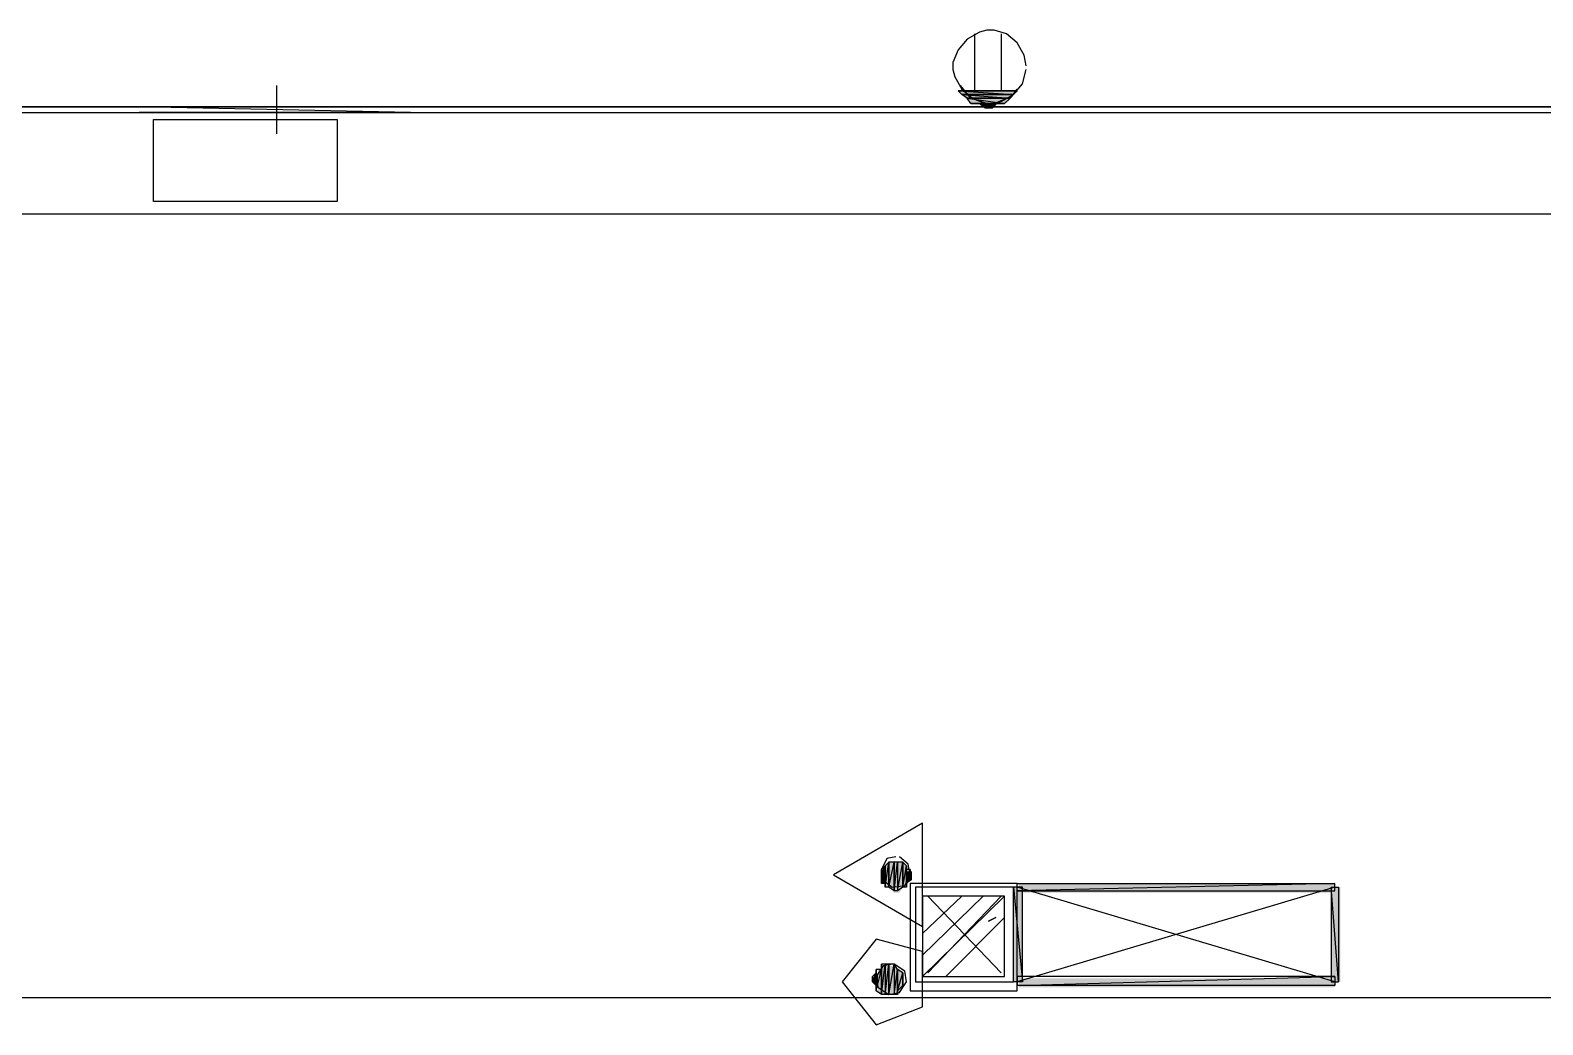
# Model space of a CAD drawing. Header units: millimetres. Extents: x 5 to 415, y 48 to 251.
# Drawn here: x 240.29 to 255.24, y 211.54 to 221.37 of the extents above; entities that cross this region are included whole.
import ezdxf

# ---------------------------------------------------------------- set-up
doc = ezdxf.new("R2010")
doc.units = ezdxf.units.MM
doc.layers.add('H', color=7, linetype='Continuous')
doc.layers.add('P', color=7, linetype='Continuous')

msp = doc.modelspace()

# ---------------------------------------------------------------- hatches: boundary and pattern name
at = {"layer": 'H', "linetype": 'Continuous'}
for points in [[(249.502, 220.733), (249.467, 220.768), (250.067, 220.768), (250.014, 220.733), (249.502, 220.733)], [(249.555, 220.68), (249.502, 220.733), (250.014, 220.733), (249.978, 220.68), (249.555, 220.68)], [(249.59, 220.645), (249.555, 220.68), (249.978, 220.68), (249.943, 220.645), (249.59, 220.645)], [(249.731, 220.592), (249.678, 220.645), (249.802, 220.592), (249.731, 220.592)], [(249.802, 220.592), (249.678, 220.645), (249.855, 220.645), (249.802, 220.592)], [(248.708, 212.937), (248.708, 213.06), (248.744, 213.113), (248.744, 212.937), (248.708, 212.937)], [(248.744, 212.901), (248.744, 213.113), (248.797, 213.148), (248.797, 212.901), (248.744, 212.901)], [(248.797, 212.901), (248.797, 213.148), (248.832, 213.148), (248.832, 212.848), (248.797, 212.901)], [(248.832, 212.848), (248.832, 213.148), (248.885, 213.148), (248.885, 212.848), (248.832, 212.848)], [(248.885, 212.848), (248.885, 213.148), (248.92, 213.148), (248.92, 212.901), (248.885, 212.848)], [(248.92, 212.901), (248.92, 213.148), (248.955, 213.113), (248.955, 212.901), (248.92, 212.901)], [(248.955, 212.937), (248.955, 213.06), (249.008, 213.06), (249.008, 212.972), (248.955, 212.937)], [(250.014, 211.967), (250.014, 212.901), (250.102, 212.901), (250.102, 211.967), (250.014, 211.967)], [(250.067, 212.848), (250.067, 212.937), (253.189, 212.937), (253.189, 212.848), (250.067, 212.848)], [(253.153, 211.967), (253.153, 212.901), (253.242, 212.901), (253.242, 211.967), (253.153, 211.967)], [(248.673, 211.914), (248.62, 211.967), (248.62, 212.002), (248.673, 212.055), (248.673, 211.914)], [(248.673, 211.878), (248.673, 212.09), (248.708, 212.09), (248.708, 211.843), (248.673, 211.878)], [(248.708, 211.843), (248.708, 212.125), (248.744, 212.125), (248.744, 211.843), (248.708, 211.843)], [(248.744, 211.843), (248.744, 212.125), (248.797, 212.125), (248.797, 211.843), (248.744, 211.843)], [(248.797, 211.843), (248.797, 212.125), (248.832, 212.125), (248.832, 211.843), (248.797, 211.843)], [(248.832, 211.843), (248.832, 212.125), (248.885, 212.09), (248.885, 211.843), (248.832, 211.843)], [(248.885, 211.878), (248.885, 212.09), (248.92, 212.055), (248.92, 211.914), (248.885, 211.878)], [(250.067, 211.914), (250.067, 212.002), (253.189, 212.002), (253.189, 211.914), (250.067, 211.914)]]:
    msp.add_hatch(color=256, dxfattribs=at).paths.add_polyline_path(points)

# ---------------------------------------------------------------- linework, layer by layer
at = {"layer": 'P'}
for points in [[(249.555, 221.28), (249.467, 221.174)], [(249.555, 221.28), (249.467, 221.174)], [(249.678, 221.35), (249.555, 221.28)], [(249.678, 221.35), (249.555, 221.28)], [(249.626, 221.333), (249.626, 220.768)], [(249.749, 221.368), (249.678, 221.35)], [(249.749, 221.368), (249.678, 221.35)], [(249.82, 221.368), (249.749, 221.368)], [(249.82, 221.368), (249.749, 221.368)], [(249.943, 221.333), (249.82, 221.368)], [(249.943, 221.333), (249.82, 221.368)], [(249.89, 221.333), (249.89, 220.768)], [(250.049, 221.245), (249.943, 221.333)], [(250.049, 221.245), (249.943, 221.333)], [(249.467, 221.174), (249.414, 221.051)], [(249.467, 221.174), (249.414, 221.051)], [(250.119, 221.121), (250.049, 221.245)], [(250.119, 221.121), (250.049, 221.245)], [(250.137, 221.015), (250.119, 221.121)], [(250.137, 221.015), (250.119, 221.121)], [(249.414, 221.051), (249.414, 220.98)], [(249.414, 221.051), (249.414, 220.98)], [(249.414, 220.98), (249.432, 220.909)], [(249.414, 220.98), (249.432, 220.909)], [(250.102, 220.839), (250.137, 220.98)], [(250.102, 220.839), (250.137, 220.98)], [(242.729, 220.821), (242.729, 220.345)], [(249.432, 220.909), (249.502, 220.786)], [(249.432, 220.909), (249.502, 220.786)], [(249.484, 220.821), (249.573, 220.715)], [(250.014, 220.733), (250.102, 220.839)], [(250.014, 220.733), (250.102, 220.839)], [(250.049, 220.768), (249.467, 220.768)], [(249.467, 220.768), (249.467, 220.768)], [(249.467, 220.768), (250.049, 220.768)], [(250.049, 220.768), (249.467, 220.768)], [(249.467, 220.768), (250.014, 220.733)], [(249.467, 220.768), (250.014, 220.733)], [(249.502, 220.733), (249.467, 220.768)], [(250.049, 220.768), (249.467, 220.768)], [(249.502, 220.786), (249.608, 220.698)], [(249.502, 220.786), (249.608, 220.698)], [(250.014, 220.733), (249.502, 220.733)], [(250.014, 220.733), (249.502, 220.733)], [(249.502, 220.733), (250.014, 220.733)], [(249.502, 220.733), (250.014, 220.733)], [(250.014, 220.733), (249.502, 220.733)], [(250.014, 220.733), (249.502, 220.733)], [(249.502, 220.733), (249.978, 220.698)], [(249.502, 220.733), (249.978, 220.698)], [(249.555, 220.698), (249.502, 220.733)], [(249.978, 220.698), (249.555, 220.698)], [(249.978, 220.698), (249.555, 220.698)], [(249.555, 220.698), (249.978, 220.698)], [(249.555, 220.698), (249.978, 220.698)], [(249.978, 220.698), (249.555, 220.698)], [(249.978, 220.698), (249.555, 220.698)], [(249.555, 220.698), (249.925, 220.645)], [(249.555, 220.698), (249.925, 220.645)], [(249.59, 220.645), (249.555, 220.698)], [(249.573, 220.715), (249.643, 220.68)], [(249.608, 220.698), (249.749, 220.645)], [(249.608, 220.698), (249.749, 220.645)], [(249.643, 220.68), (249.731, 220.645)], [(249.82, 220.645), (249.908, 220.68)], [(249.82, 220.645), (249.89, 220.663)], [(249.82, 220.645), (249.89, 220.663)], [(249.89, 220.663), (250.014, 220.733)], [(249.89, 220.663), (250.014, 220.733)], [(249.908, 220.68), (249.996, 220.715)], [(249.925, 220.645), (249.978, 220.698)], [(249.978, 220.698), (250.014, 220.733)], [(249.978, 220.698), (249.978, 220.698)], [(249.978, 220.698), (249.978, 220.698)], [(249.996, 220.715), (250.049, 220.786)], [(250.014, 220.733), (250.049, 220.768)], [(250.014, 220.733), (250.014, 220.733)], [(250.014, 220.733), (250.014, 220.733)], [(29.704, 220.61), (308.134, 220.61)], [(241.371, 220.61), (231.51, 220.61)], [(231.51, 220.557), (241.371, 220.557)], [(241.371, 220.61), (244.052, 220.61)], [(244.052, 220.61), (241.371, 220.61)], [(244.052, 220.557), (241.371, 220.61)], [(244.052, 220.557), (241.371, 220.557)], [(241.371, 220.557), (244.052, 220.557)], [(241.371, 220.557), (244.052, 220.557)], [(243.963, 220.61), (241.459, 220.61)], [(255.464, 220.61), (244.052, 220.61)], [(244.052, 220.557), (255.464, 220.557)], [(249.925, 220.645), (249.59, 220.645)], [(249.925, 220.645), (249.59, 220.645)], [(249.59, 220.645), (249.925, 220.645)], [(249.59, 220.645), (249.925, 220.645)], [(249.925, 220.645), (249.59, 220.645)], [(249.925, 220.645), (249.59, 220.645)], [(249.59, 220.645), (249.837, 220.645)], [(249.59, 220.645), (249.837, 220.645)], [(249.678, 220.645), (249.59, 220.645)], [(249.837, 220.645), (249.678, 220.645)], [(249.837, 220.645), (249.678, 220.645)], [(249.678, 220.645), (249.837, 220.645)], [(249.678, 220.645), (249.837, 220.645)], [(249.837, 220.645), (249.678, 220.645)], [(249.714, 220.61), (249.678, 220.645)], [(249.678, 220.645), (249.802, 220.61)], [(249.678, 220.645), (249.837, 220.645)], [(249.802, 220.61), (249.678, 220.645)], [(249.802, 220.61), (249.714, 220.61)], [(249.714, 220.61), (249.802, 220.61)], [(249.802, 220.61), (249.714, 220.61)], [(249.731, 220.645), (249.82, 220.645)], [(249.749, 220.645), (249.82, 220.645)], [(249.749, 220.645), (249.82, 220.645)], [(249.837, 220.645), (249.802, 220.61)], [(249.837, 220.645), (249.925, 220.645)], [(249.837, 220.645), (249.837, 220.645)], [(249.837, 220.645), (249.837, 220.645)], [(249.925, 220.645), (249.925, 220.645)], [(249.925, 220.645), (249.925, 220.645)], [(241.512, 219.675), (241.512, 220.486)], [(241.512, 220.486), (243.328, 220.486)], [(243.328, 220.486), (243.328, 219.675)], [(243.328, 219.675), (241.512, 219.675)], [(358.599, 219.551), (115.094, 219.551)], [(249.114, 213.536), (248.232, 213.025)], [(249.114, 212.513), (249.114, 213.536)], [(248.761, 213.184), (248.708, 213.078)], [(248.849, 213.201), (248.761, 213.184)], [(248.973, 213.131), (248.885, 213.201)], [(248.232, 213.025), (249.114, 212.513)], [(248.708, 212.937), (248.744, 213.113)], [(248.744, 213.113), (248.708, 213.078)], [(248.708, 212.937), (248.744, 213.113)], [(248.708, 213.078), (248.726, 212.972)], [(248.708, 213.078), (248.708, 212.99)], [(248.708, 212.99), (248.708, 213.078)], [(248.708, 213.078), (248.708, 212.99)], [(248.708, 213.025), (248.708, 213.078)], [(248.708, 213.078), (248.708, 212.99)], [(248.708, 212.99), (248.708, 213.078)], [(248.708, 213.078), (248.708, 213.078)], [(248.708, 212.99), (248.708, 213.078)], [(248.708, 213.078), (248.708, 212.937)], [(248.708, 213.078), (248.708, 212.937)], [(248.708, 212.99), (248.708, 213.025)], [(248.744, 212.901), (248.779, 213.148)], [(248.779, 213.148), (248.744, 213.113)], [(248.744, 212.901), (248.779, 213.148)], [(248.744, 213.113), (248.744, 212.937)], [(248.744, 213.113), (248.744, 212.937)], [(248.744, 212.901), (248.744, 213.113)], [(248.744, 212.937), (248.744, 213.113)], [(248.744, 213.113), (248.744, 213.113)], [(248.744, 213.113), (248.744, 212.937)], [(248.744, 213.113), (248.744, 212.901)], [(248.779, 213.148), (248.779, 212.901)], [(248.779, 213.148), (248.779, 212.901)], [(248.779, 212.901), (248.779, 213.148)], [(248.779, 213.148), (248.779, 213.148)], [(248.779, 212.901), (248.779, 213.148)], [(248.779, 213.148), (248.779, 213.148)], [(248.779, 213.148), (248.779, 212.901)], [(248.779, 213.148), (248.779, 212.901)], [(248.779, 212.901), (248.832, 213.148)], [(248.832, 213.148), (248.779, 213.148)], [(248.779, 212.901), (248.832, 213.148)], [(248.832, 213.148), (248.832, 212.866)], [(248.832, 213.148), (248.832, 212.866)], [(248.832, 212.866), (248.832, 213.148)], [(248.832, 213.148), (248.832, 213.148)], [(248.832, 212.866), (248.832, 213.148)], [(248.832, 213.148), (248.832, 213.148)], [(248.832, 213.148), (248.832, 212.866)], [(248.832, 213.148), (248.832, 212.866)], [(248.832, 212.866), (248.867, 213.148)], [(248.867, 213.148), (248.832, 213.148)], [(248.832, 212.866), (248.867, 213.148)], [(248.867, 213.148), (248.867, 212.866)], [(248.867, 213.148), (248.867, 212.866)], [(248.867, 212.866), (248.92, 213.148)], [(248.92, 213.148), (248.867, 213.148)], [(248.867, 212.866), (248.92, 213.148)], [(248.92, 213.148), (248.92, 212.901)], [(248.92, 213.148), (248.92, 212.901)], [(248.92, 212.901), (248.92, 213.148)], [(248.92, 213.148), (248.92, 213.148)], [(248.92, 212.901), (248.92, 213.148)], [(248.92, 213.148), (248.92, 213.148)], [(248.92, 213.148), (248.92, 212.901)], [(248.92, 213.148), (248.92, 212.901)], [(248.955, 213.113), (248.92, 213.148)], [(248.92, 212.901), (248.955, 213.113)], [(248.92, 212.901), (248.955, 213.113)], [(248.938, 212.919), (248.991, 213.025)], [(248.955, 213.113), (248.955, 212.901)], [(248.955, 213.113), (248.955, 212.901)], [(248.955, 212.937), (248.955, 213.113)], [(248.955, 212.901), (248.955, 213.113)], [(248.955, 213.113), (248.955, 213.113)], [(248.955, 213.113), (248.955, 212.901)], [(248.955, 212.937), (248.955, 213.113)], [(248.955, 213.113), (248.955, 213.078)], [(248.955, 213.078), (248.955, 212.937)], [(248.955, 212.937), (248.955, 213.078)], [(248.955, 213.078), (248.955, 212.937)], [(248.955, 213.078), (248.955, 212.937)], [(248.955, 212.937), (248.991, 213.078)], [(248.991, 213.078), (248.955, 213.078)], [(248.955, 212.937), (248.991, 213.078)], [(248.991, 213.025), (248.973, 213.131)], [(248.991, 213.078), (248.991, 212.99)], [(248.991, 213.025), (248.991, 213.078)], [(248.991, 213.078), (248.991, 213.025)], [(248.991, 213.025), (248.991, 212.99)], [(248.991, 212.99), (248.991, 213.025)], [(248.708, 212.937), (248.708, 212.99)], [(248.744, 212.937), (248.708, 212.937)], [(248.726, 212.972), (248.814, 212.901)], [(248.744, 212.937), (248.744, 212.901)], [(248.779, 212.901), (248.744, 212.901)], [(248.832, 212.866), (248.779, 212.901)], [(248.814, 212.901), (248.938, 212.919)], [(248.92, 212.901), (248.867, 212.866)], [(248.955, 212.901), (248.92, 212.901)], [(248.991, 212.99), (248.955, 212.937)], [(248.955, 212.901), (248.955, 212.937)], [(248.991, 212.937), (248.991, 211.878)], [(250.049, 212.937), (248.991, 212.937)], [(249.043, 212.901), (249.043, 211.967)], [(250.014, 212.901), (249.043, 212.901)], [(250.014, 211.967), (250.014, 212.901)], [(250.102, 212.901), (250.014, 212.901)], [(250.014, 212.901), (250.102, 211.967)], [(250.014, 212.901), (250.102, 211.967)], [(250.014, 211.967), (250.014, 212.901)], [(250.049, 211.878), (250.049, 212.937)], [(253.189, 212.937), (250.049, 212.866)], [(253.189, 212.937), (250.049, 212.866)], [(250.049, 212.866), (250.049, 212.937)], [(250.049, 212.937), (253.189, 212.937)], [(253.189, 212.901), (250.049, 211.967)], [(253.189, 211.967), (250.049, 212.901)], [(250.102, 211.967), (250.102, 212.901)], [(253.224, 211.967), (253.153, 212.901)], [(253.153, 212.901), (253.153, 211.967)], [(253.224, 211.967), (253.153, 212.901)], [(253.153, 212.901), (253.224, 212.901)], [(253.189, 212.866), (253.189, 212.937)], [(253.224, 212.901), (253.224, 211.967)], [(248.867, 212.866), (248.832, 212.866)], [(249.114, 212.443), (249.502, 212.813)], [(249.114, 212.231), (249.714, 212.813)], [(249.114, 212.019), (249.925, 212.813)], [(249.114, 212.813), (249.114, 212.019)], [(249.925, 212.813), (249.114, 212.813)], [(249.89, 212.055), (249.167, 212.813)], [(249.167, 212.055), (249.89, 212.813)], [(249.925, 212.019), (249.925, 212.813)], [(250.049, 212.866), (253.189, 212.866)], [(249.343, 212.019), (249.925, 212.602)], [(249.837, 212.602), (249.767, 212.566)], [(249.767, 212.566), (249.837, 212.602)], [(248.655, 212.39), (248.32, 211.967)], [(249.114, 212.266), (248.655, 212.39)], [(248.708, 212.143), (248.708, 211.843)], [(248.708, 211.843), (248.708, 212.143)], [(248.708, 212.143), (248.708, 211.843)], [(248.708, 212.09), (248.708, 212.143)], [(248.708, 212.143), (248.708, 211.843)], [(248.708, 211.843), (248.744, 212.143)], [(248.744, 212.143), (248.708, 212.143)], [(248.708, 211.843), (248.744, 212.143)], [(248.814, 212.143), (248.726, 212.125)], [(248.744, 212.143), (248.744, 211.843)], [(248.744, 212.143), (248.744, 211.843)], [(248.744, 211.843), (248.779, 212.143)], [(248.779, 212.143), (248.744, 212.143)], [(248.744, 211.843), (248.779, 212.143)], [(248.779, 212.143), (248.779, 211.843)], [(248.779, 212.143), (248.779, 211.843)], [(248.779, 211.843), (248.779, 212.143)], [(248.779, 212.143), (248.779, 212.143)], [(248.779, 211.843), (248.779, 212.143)], [(248.779, 212.143), (248.779, 212.143)], [(248.779, 212.143), (248.779, 211.843)], [(248.779, 212.143), (248.779, 211.843)], [(248.779, 211.843), (248.832, 212.143)], [(248.832, 212.143), (248.779, 212.143)], [(248.779, 211.843), (248.832, 212.143)], [(248.938, 212.072), (248.832, 212.143)], [(248.832, 212.143), (248.832, 211.843)], [(248.832, 212.143), (248.832, 211.843)], [(248.867, 212.09), (248.832, 212.143)], [(249.114, 211.72), (249.114, 212.266)], [(248.62, 212.019), (248.655, 212.055)], [(248.655, 212.055), (248.62, 212.019)], [(248.62, 211.967), (248.655, 212.055)], [(248.62, 211.967), (248.62, 212.019)], [(248.62, 212.019), (248.62, 211.967)], [(248.62, 212.019), (248.62, 211.967)], [(248.62, 211.967), (248.62, 212.019)], [(248.726, 212.125), (248.655, 212.019)], [(248.655, 211.931), (248.655, 212.09)], [(248.655, 212.09), (248.655, 212.055)], [(248.655, 211.931), (248.655, 212.09)], [(248.655, 212.09), (248.655, 211.878)], [(248.655, 212.09), (248.655, 211.878)], [(248.655, 211.878), (248.655, 212.09)], [(248.655, 212.09), (248.655, 212.09)], [(248.655, 211.878), (248.655, 212.09)], [(248.655, 212.09), (248.655, 212.09)], [(248.655, 212.09), (248.655, 211.878)], [(248.655, 212.09), (248.655, 211.878)], [(248.655, 211.878), (248.708, 212.09)], [(248.708, 212.09), (248.655, 212.09)], [(248.655, 211.878), (248.708, 212.09)], [(248.655, 212.055), (248.655, 211.931)], [(248.655, 212.055), (248.655, 211.931)], [(248.655, 212.019), (248.673, 211.914)], [(248.708, 212.09), (248.708, 211.843)], [(248.708, 211.843), (248.708, 212.09)], [(248.832, 211.843), (248.867, 212.09)], [(248.832, 211.843), (248.867, 212.09)], [(248.867, 212.09), (248.867, 211.843)], [(248.867, 212.09), (248.867, 211.843)], [(248.867, 211.878), (248.867, 212.09)], [(248.867, 211.843), (248.867, 212.09)], [(248.867, 212.09), (248.867, 212.09)], [(248.867, 212.09), (248.867, 211.843)], [(248.867, 212.09), (248.867, 211.878)], [(248.867, 211.878), (248.867, 212.09)], [(248.867, 212.09), (248.867, 211.878)], [(248.867, 211.878), (248.867, 212.09)], [(248.867, 212.09), (248.867, 212.09)], [(248.867, 212.09), (248.867, 211.878)], [(248.92, 212.055), (248.867, 212.09)], [(248.867, 211.878), (248.92, 212.055)], [(248.867, 211.878), (248.92, 212.055)], [(248.92, 212.055), (248.92, 211.931)], [(248.92, 212.055), (248.92, 211.931)], [(248.92, 212.019), (248.92, 212.055)], [(248.92, 211.931), (248.92, 212.019)], [(248.92, 211.931), (248.92, 212.019)], [(248.92, 212.019), (248.92, 211.967)], [(248.92, 212.019), (248.92, 212.019)], [(248.92, 212.019), (248.92, 212.019)], [(248.92, 211.967), (248.92, 212.019)], [(248.92, 212.019), (248.92, 211.967)], [(248.955, 211.967), (248.938, 212.072)], [(249.114, 212.019), (249.925, 212.019)], [(250.049, 212.019), (250.049, 211.931)], [(250.049, 211.931), (253.189, 212.019)], [(253.189, 212.019), (250.049, 212.019)], [(250.049, 211.931), (253.189, 212.019)], [(253.189, 212.019), (253.189, 211.931)], [(248.32, 211.967), (248.655, 211.543)], [(248.655, 211.931), (248.62, 211.967)], [(248.655, 211.878), (248.655, 211.931)], [(248.708, 211.843), (248.655, 211.878)], [(248.673, 211.914), (248.779, 211.843)], [(248.744, 211.843), (248.708, 211.843)], [(248.779, 211.843), (248.744, 211.843)], [(248.779, 211.843), (248.885, 211.861)], [(248.832, 211.843), (248.779, 211.843)], [(248.867, 211.843), (248.832, 211.843)], [(248.92, 211.931), (248.867, 211.878)], [(248.867, 211.843), (248.867, 211.878)], [(248.885, 211.861), (248.955, 211.967)], [(248.92, 211.967), (248.92, 211.931)], [(248.991, 211.878), (250.049, 211.878)], [(249.043, 211.967), (250.014, 211.967)], [(250.102, 211.967), (250.014, 211.967)], [(253.189, 211.931), (250.049, 211.931)], [(253.153, 211.967), (253.224, 211.967)], [(327.995, 211.808), (115.094, 211.808)], [(248.655, 211.543), (249.114, 211.72)]]:
    msp.add_lwpolyline(points, dxfattribs=at)

doc.saveas('drawing.dxf')
